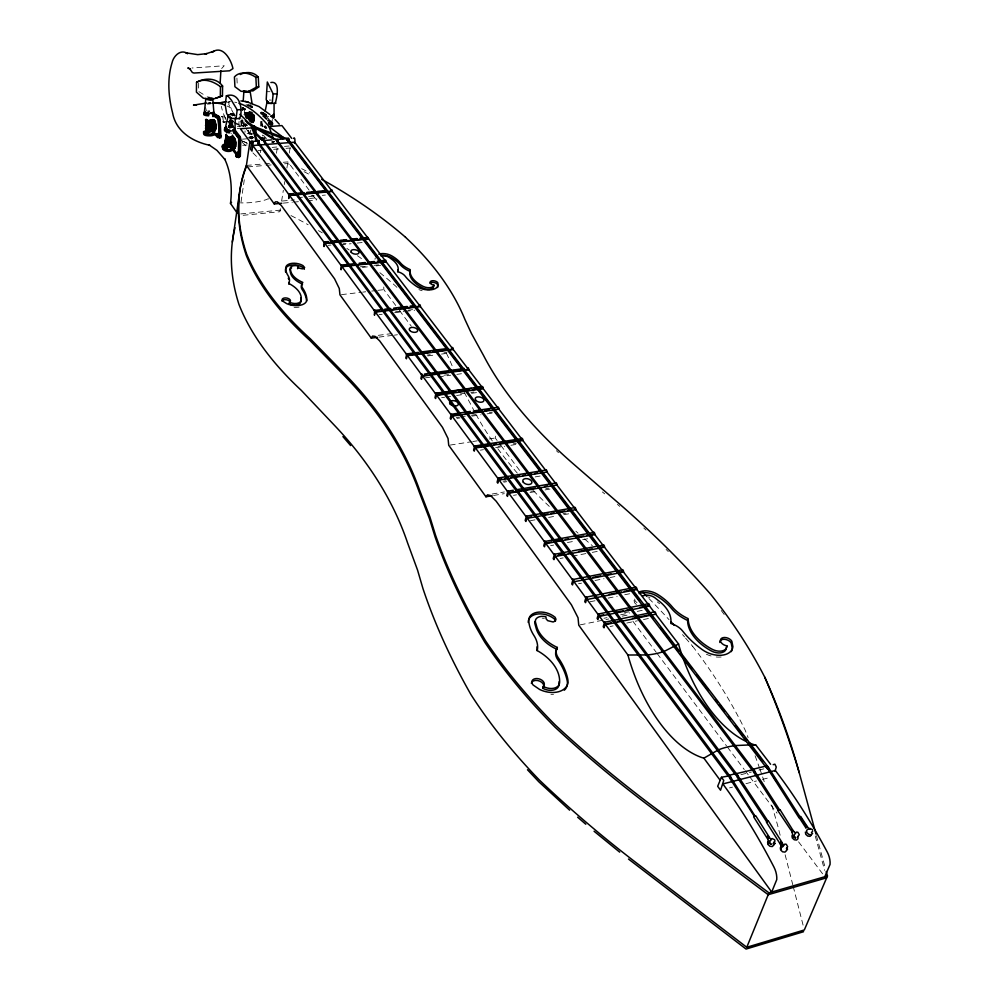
<?xml version="1.0" encoding="UTF-8"?>
<svg xmlns="http://www.w3.org/2000/svg" width="999" height="999" viewBox="0 0 999 999"><rect width="100%" height="100%" fill="white"/><g stroke="black" fill="none" stroke-linecap="round" stroke-linejoin="round"><path stroke-width="0.75" stroke-dasharray="5 3.75" d="M249.35 120.592L251.648 117.782L251.336 116.184L244.643 112.85L246.566 112.662L249.6 114.361L250.849 118.244L248.276 118.431L247.74 114.798L250.761 114.373L250.886 112.338L251.186 112.924L248.301 112.525L248.189 114.56M198.676 83.079L198.576 91.446L206.131 96.129M241.184 126.086L241.171 120.442L242.657 121.104M242.57 126.086L244.043 125.874L244.131 120.554M229.945 128.996L230.569 124.5L232.804 127.073M395.766 305.519L383.841 289.648L383.753 285.801M250.861 112.412L250.999 113.661L251.373 112.6L248.601 113.112M249.226 121.079L254.445 120.604L251.86 120.804L251.798 118.656C255.669 120.017 255.607 115.684 251.81 117.308L251.261 113.187M251.798 118.656L251.81 117.308L253.921 116.933L253.609 115.422L251.536 115.934L251.298 114.81L252.972 114.685L253.197 115.822L251.536 115.934M252.497 122.427L252.585 121.603L252.959 122.54M254.445 120.604L254.383 118.469M262.387 114.348L262.475 113.436L264.348 113.362L264.485 115.26L262.6 115.335C261.626 113.511 265.284 114.673 262.675 114.648M264.348 113.362L262.824 113.049L262.762 113.736L266.558 113.611M264.186 114.96L262.987 115.722L263.049 115.047L264.485 115.26M263.961 112.962L264.123 115.647M265.472 118.419L265.909 114.136A3.484 1.374 6.5 0 0 266.146 114.873L267.257 115.547L264.972 114.96A4.77 1.873 6.5 0 1 264.635 113.961M263.786 114.947L266.446 114.748A3.484 1.374 6.5 0 0 266.034 116.021L265.921 117.158A3.484 1.374 6.5 0 1 267.757 115.522M266.408 117.657L266.296 118.806L263.411 115.809A2.822 1.099 85.2 0 1 262.6 117.42M267.62 121.079L270.717 120.842L271.853 124.301L271.678 122.877L269.056 120.417A3.484 1.374 6.4 0 0 267.282 120.355M272.065 122.253L272.352 119.405M497.127 440.472L495.267 437.999L495.454 436.163M252.547 107.455L252.51 106.081L251.124 106.481M260.364 113.849L260.851 112.263L262 112.175L263.898 113.799M229.196 101.573L228.808 104.583L233.316 112.962A48.539 22.74 7.8 0 1 234.578 114.323M261.501 113.761L262 112.175M228.434 127.21L229.608 127.123L229.046 125.599L228.846 127.148M231.106 127.772L229.857 124.825L228.858 126.049M272.515 142.333L272.652 141.296M233.816 114.798L234.615 114.336M241.034 201.935L244.38 179.196M260.364 152.622L260.764 149.975M276.448 153.259L277.173 148.639L276.149 145.879M280.394 208.666L279.907 211.726L240.534 215.522M281.606 201.124L283.329 190.322M284.253 184.578L284.74 181.581M286.9 168.044L288.236 159.728M289.31 153.059L290.247 147.165M270.429 123.314C270.329 125.574 269.418 121.054 269.48 123.913C278.821 124.638 269.068 120.879 270.841 124.7L273.951 124.363M270.629 125.062L270.891 124.188L271.216 124.738L268.594 124.937M269.243 124.038L272.914 123.901L273.052 123.114M243.868 114.56L250.412 114.111L250.187 116.833L247.989 118.456M248.589 119.68L251.161 119.48L251.598 121.503M253.921 116.933L253.197 118.968L251.523 119.093L245.667 114.648L247.128 112.974L249.35 112.974L244.992 115.185L245.492 116.346L251.473 119.106L251.161 121.603M307.442 200.836L316.496 199.987L316.895 198.714M251.523 120.367L251.586 121.603M254.108 120.167L253.821 122.015L251.236 122.215L250.974 121.491L253.559 121.304L253.821 122.015M245.317 126.548L245.417 123.951M268.606 123.701L271.641 123.027C272.115 125.025 272.265 121.004 272.914 123.901M271.066 125.087L271.641 123.027M250.324 119.755L250.562 118.069M245.941 116.945C248.551 116.471 251.099 109.803 251.511 114.86L250.187 116.833M221.641 68.531L224.213 65.747L192.02 68.019M248.788 112.787L249.725 111.314M251.161 119.48L250.849 118.244M271.191 124.9L271.928 123.614M250.05 113.911L250.387 112.65M251.748 119.967L249.775 121.741M244.992 115.185L245.804 114.023M251.473 114.136L246.179 117.457M251.611 117.058L249.638 118.819M269.443 124.488L271.079 122.452L270.717 120.842A3.484 1.374 6.4 0 1 271.403 122.852A2.073 0.812 85.1 0 1 272.128 125.225M241.084 125.924L242.557 125.187L244.043 125.874M230.557 127.11L229.495 127.972M231.131 121.628L230.082 122.49L228.821 121.616M231.993 121.566L230.444 122.103M253.197 118.968L252.959 117.845L250.886 118.344L251.298 114.81M252.972 114.685L252.248 116.721L250.587 116.846M250.886 118.344L252.959 117.845M251.76 116.671L254.345 116.483L254.458 115.035L250.761 115.322M251.236 122.215L251.81 120.891L252.26 122.377M253.559 121.304L253.409 122.402M251.224 137.8L252.435 136.925M250.337 137.874L251.536 136.988L252.747 137.912A3.946 1.511 84.9 0 0 250.761 139.198M230.819 119.843L230.407 120.192A3.884 1.449 85 0 0 230.856 126.885A3.884 1.449 85 0 0 232.829 123.676L232.505 121.728A3.884 1.449 85 0 0 231.868 120.28L231.531 119.992M231.693 119.78L231.293 120.13A3.871 1.449 85 0 0 231.393 126.186A3.871 1.449 85 0 0 233.641 125.537M232.717 114.685L233.866 113.824L234.69 114.41M265.697 125.837L264.648 126.723L265.422 128.559L267.807 127.847M229.645 114.598L230.394 114.073L231.556 114.947A3.834 1.436 85.1 0 0 230.107 114.873L231.268 114.011L232.417 114.885M233.441 121.778L232.18 121.978M269.917 123.851L271.403 122.852L271.029 121.853M221.428 116.608L224.113 116.009M252.522 133.941L251.224 134.128M249.85 137.575L250.649 137.063L251.86 137.974A3.946 1.511 84.9 0 0 249.875 139.273M250.886 115.759L246.216 118.182M249.663 119.555L251.024 118.681M245.03 115.909C263.324 109.703 233.891 113.799 249.35 112.974M248.451 137.437L251.611 136.176M250.112 137.525L252.859 136.513M268.144 123.776L269.98 123.164L268.281 122.852M729.507 787.911L732.504 787.137M745.966 783.666L756.443 780.968M762.424 779.42L769.904 777.497M245.192 124.126L245.854 123.951M740.958 774.687L751.435 772.015M758.928 770.104L764.909 768.568M250.374 105.22L251.036 105.07L248.077 104.87M610.089 626.523L613.124 625.886M626.798 623.026L637.424 620.804M643.493 619.53L649.562 618.256M580.257 624.862L608.703 618.968M622.165 616.171L628.159 614.922M624.375 612.774L628.92 611.838M603.995 618.269L607.03 617.632M620.654 614.822L629.745 612.936M637.312 611.376L643.381 610.114M590.084 601.748L596.103 600.536M608.166 598.101L617.207 596.266M624.737 594.742L630.769 593.531M578.533 583.741L581.53 583.154M595.017 580.494L604.008 578.733M609.989 577.547L617.482 576.073M560.102 558.478L563.161 557.904M572.365 556.156L586.163 553.533M592.295 552.372L598.426 551.211M246.566 112.662L250.112 113.187L251.511 114.86M550.636 545.654L553.683 545.079M567.42 542.519L575.049 541.108M582.692 539.685L588.798 538.548M208.466 111.151L209.615 111.064M563.024 513.698L566.046 513.161M530.469 520.654L535.014 519.842M548.638 517.407L556.206 516.046M563.773 514.697L569.83 513.611M227.335 121.341C219.655 124.8 224.588 118.744 222.44 116.671L221.403 116.808M493.593 495.467L504.295 493.643M530.806 491.283L533.803 490.771M545.804 488.711L548.813 488.199M513.511 495.354L516.52 494.842M530.032 492.519L537.537 491.221M545.042 489.935L551.048 488.898M492.145 494.03L504.383 491.945M503.084 481.218L506.068 480.706M503.796 482.18L506.78 481.68M535.177 476.898L541.146 475.886M497.989 446.316L501.036 445.829M513.236 443.881L516.283 443.406M480.382 450.162L483.429 449.675M495.629 447.727L504.782 446.266M510.889 445.292L516.982 444.318M450.249 445.067L471.253 441.77M472.752 441.533L477.26 440.834M489.26 438.948L495.267 437.999M456.268 417.507L459.29 417.045M460.801 416.82L465.322 416.133M471.353 415.234L475.874 414.548M489.435 412.512L492.457 412.05M456.943 418.406L459.952 417.944M472.015 416.121L481.068 414.76M487.1 413.848L493.131 412.937M460.427 393.956L464.922 393.306M470.904 392.445L473.888 392.008M441.633 397.664L444.617 397.227M446.116 397.003L450.611 396.353M456.593 395.492L464.073 394.405M471.565 393.319L477.547 392.445M425.512 377.809L430.107 377.172M443.931 375.237L448.526 374.6M438.424 376.96L450.711 375.237M456.843 374.375L461.451 373.726M427.16 355.082L430.207 354.682M443.918 352.834L446.965 352.422M427.784 355.919L435.402 354.895M441.496 354.083L447.589 353.259M243.719 126.011L246.628 125.637M237.275 128.546L240.197 128.172M378.958 337.125L392.819 335.339M394.368 335.152L397.44 334.752M378.271 335.327L392.17 333.541M395.542 311.738L401.735 310.976M407.929 310.214L412.575 309.64M379.096 314.635L382.192 314.248M394.58 312.724L403.883 311.576M405.432 311.388L414.722 310.239M341.458 294.63L361.139 292.32M362.649 292.145L365.684 291.783M371.728 291.071L376.273 290.534M377.784 290.359L383.841 289.648M360.302 266.845L367.907 265.996M373.988 265.322L378.546 264.822M362.387 267.432L368.469 266.758M376.074 265.909L380.631 265.397M247.302 125.012L245.255 125.337L245.554 126.698M328.009 245.354L331.019 245.042M343.069 243.768L346.079 243.456M340.597 244.817L351.136 243.706M357.167 243.069L363.186 242.432M251.386 105.245L247.228 105.444M240.759 213.923L280.157 210.14A533.191 318.519 3.2 0 1 282.879 211.488M311.114 195.667L314.173 195.379M297.889 197.64L302.472 197.215M308.579 196.641L314.685 196.066M322.327 195.354L325.374 195.067M282.292 201.036L294.368 199.9M309.478 198.489L315.522 197.914M283.329 203.109L292.37 202.26M293.881 202.123L298.401 201.686M246.416 165.422L263.311 163.986M264.847 163.861L269.455 163.461M283.279 162.288L287.887 161.9L309.116 190.16M247.702 166.933L264.598 165.497M266.134 165.359L272.277 164.835M284.553 163.799L287.625 163.536A543.081 313.961 3.7 0 1 291.783 165.534M258.154 150.612L261.251 150.35M273.626 149.338L279.807 148.839M286.001 148.339L290.634 147.952M271.478 141.97L274.575 141.733M272.04 142.37L273.751 142.233M242.645 145.317L247.078 144.967M272.165 147.39L276.798 147.015M284.528 146.391L289.161 146.016M242.445 139.161L248.364 138.686M249.85 138.574L252.809 138.337M247.128 133.616L251.76 133.254M250.761 121.691L254.171 121.416M229.395 124.588L230.569 124.5M229.857 124.825L231.019 124.738M272.64 125.312A3.197 1.249 85.1 0 0 271.653 121.828L270.504 121.915A3.197 1.249 85.1 0 1 271.491 125.399M228.247 126.174L230.032 125.949M269.468 123.002L272.565 122.84M243.469 126.336L243.406 125.125L246.016 124.925M228.159 126.848L229.333 126.761M228.509 126.861L231.244 126.661M228.134 127.36L235.864 126.773M237.4 126.661L240.497 126.423M268.781 124.575L271.403 124.376M262.163 126.311L265.247 126.074M262.125 112.575L263.836 112.45M248.289 114.048L250.861 113.861M231.718 115.459L234.753 115.235M251.398 114.76L253.983 114.573M264.285 114.048L263.149 114.136L262.824 113.049M247.74 115.385L250.312 115.197L251.336 116.184M263.436 114.435L264.573 114.348M248.064 115.822L250.649 115.634M264.972 114.96L266.146 114.873M247.727 116.546L250.649 116.259M250.986 116.458L254.645 116.196M262.55 116.284L264.26 116.159M247.827 117.732L250.749 117.62M254.745 117.383L251.848 117.445L251.523 119.093L251.298 117.969M248.014 118.893L250.587 118.694M252.148 118.744L254.733 118.544M251.748 119.231L254.333 119.043M228.883 121.229L231.968 121.004M225.637 121.803L233.229 121.241M248.763 120.18L251.348 119.992M252.048 119.83L254.633 119.643M241.995 107.755L243.394 107.717L243.444 108.691L242.033 108.729M243.394 107.717L242.27 107.792L242.32 108.766M241.696 109.39L243.444 108.691M248.651 111.913L251.224 111.726L252.535 121.878M252.859 112.388L250.587 112.575M248.027 113.324L250.612 113.137M260.851 112.263L262.45 112.313M207.954 102.959L210.677 102.772A209.915 77.435 83 0 0 208.704 102.984M207.692 103.621L210.552 103.421M207.342 104.133L210.414 103.921M245.841 104.883L248.239 104.77M247.078 105.557L249.475 105.432M247.128 112.974L244.88 112.987L245.667 114.648M222.839 121.94L224.126 121.915M242.645 120.542L241.171 120.442M248.401 105.919L250.274 105.906M266.134 126.773L264.648 126.723L266.596 127.173M266.071 127.447L264.585 127.41L266.533 127.847M248.139 106.094L250.849 106.156M266.258 91.658L269.955 91.708M250.337 107.118L252.56 107.293M228.871 102.635L227.385 102.185M242.732 107.617L243.194 109.378M245.167 109.116L242.345 108.679A2.76 1.049 85.2 0 1 242.257 110.04M246.166 125L247.153 125.162M243.406 125.125L245.492 125.487M247.178 125.774L245.966 125.562L245.904 124.351L243.132 123.864L242.732 121.041M241.258 140.584L245.604 142.457M242.307 141.134L243.956 141.733M245.529 117.07L250.387 119.018L251.785 120.704M230.257 120.292L232.967 121.578M234.315 122.228L242.432 126.086M230.145 121.116L232.854 122.402M234.203 123.052L240.959 126.274M244.568 141.92L247.277 143.319L246.241 142.77M248.664 119.48L251.611 122.015L250.499 121.204M247.365 118.806L245.804 117.57M231.256 127.835L230.744 127.51A3.884 1.449 85 0 1 229.096 121.641M231.306 122.04L232.867 121.503A3.834 1.436 85.1 0 1 230.794 119.992M250.337 134.203L251.948 133.666A3.909 1.498 85 0 1 249.463 130.145M268.843 122.465L271.466 124.925M268.781 123.152L270.367 124.263M250.075 112.462L251.199 113.262M250.537 121.94L251.648 122.74M229.533 114.136L230.682 115.01A3.834 1.436 85 0 0 229.932 114.46M249.75 137.125L250.961 138.049A3.946 1.511 84.9 0 0 249.438 137.937M228.222 127.085L228.983 127.647M657.267 601.91L659.565 603.733M253.296 137.55L253.646 137.837A3.946 1.511 84.9 0 0 251.661 139.123M229.77 120.13L230.107 120.404A3.884 1.449 85 0 1 230.744 121.853L231.069 123.801A3.884 1.449 85 0 1 229.87 127.585L231.443 127.048A3.884 1.449 85 0 0 231.955 123.739L231.631 121.791A3.884 1.449 85 0 0 229.533 120.267M233.291 114.823L232.13 113.948L230.981 114.81A3.834 1.436 85.1 0 1 233.054 116.309M234.166 114.76L233.004 113.886L231.843 114.748A3.834 1.436 85.1 0 1 233.916 116.246M602.385 491.958L604.67 493.868M584.552 538.961L592.345 545.716M268.831 121.816L270.804 125.187M575.874 531.193L578.046 533.141M636.987 602.697L635.127 600.961L634.677 599.038M636.425 604.495L634.565 602.747L634.115 600.836A15.41 9.653 18.5 0 1 634.377 598.139M246.391 129.37L251.823 134.64M242.17 142.27L247.54 147.577M252.922 152.872L259.365 159.241M263.898 113.649L263.049 115.047M266.034 116.021L271.653 121.828M261.313 112.388L271.478 122.927L270.692 123.976M263.461 135.34L266.496 138.549M312.799 195.067L316.496 199.987M399.425 310.402L411.351 326.273M500.836 445.417L521.253 472.602M632.842 621.166L656.243 652.335M657.18 653.571L726.473 745.828M727.409 747.077L744.267 769.517M745.204 770.766L748.95 775.748M749.887 776.997L777.047 813.161M798.576 841.832L822.926 874.25M464.148 392.207L471.59 405.894A452.122 235.976 19.7 0 0 473.526 409.727M251.648 117.782L250.25 116.109L244.68 113.586L244.43 108.292M816.408 835.576L825.411 868.493M815.234 835.913L824.625 870.329M780.144 835.226L777.846 826.21A2112.56 1357.853 -23.5 0 0 770.966 802.647M785.139 854.782L792.806 884.852M793.194 886.35L803.546 926.96M251.948 115.547L252.56 118.232M247.702 130.282L248.676 133.691L249.975 134.59L251.061 133.729A3.909 1.486 85 0 1 248.589 130.207M233.416 121.866L233.391 121.666A3.871 1.449 85 0 0 232.755 120.217M251.76 112.875L253.159 122.877M250.924 112.063L252.41 122.69M250.624 112.962L252.035 122.964M242.882 120.417L243.294 123.289M241.945 118.781L242.994 126.249M241.046 120.355L241.883 126.336M271.878 125.187L271.403 123.464L266.596 118.481L266.483 119.63L263.511 116.846A3.459 1.336 85.2 0 1 263.286 117.457M254.345 116.483L254.395 117.108M245.367 108.541L245.429 109.765L242.57 109.615A3.384 1.286 85.2 0 1 242.282 111.051M236.913 78.072L237.325 86.438M251.099 106.294L251.186 107.705M262.275 123.814L262.275 126.761M262.013 121.428L262.025 125.749M261.526 121.379L261.538 125.949M260.389 121.466L260.402 126.036M207.18 96.853A47.777 11.439 1.4 0 1 213.249 97.914M239.885 126.249A3.047 1.149 85 0 1 239.198 121.054M240.859 121.528A3.047 1.149 85 0 1 240.996 125.799M251.273 122.877A2.398 0.912 85.1 0 1 251.835 120.155A2.398 0.912 85.1 0 1 253.034 122.153M207.355 111.151A4.783 1.161 1.6 0 1 209.815 111.139M207.929 97.403A3.759 0.887 1.6 0 1 209.852 97.403M273.426 141.309A2.435 0.949 84.9 0 1 272.115 141.808M228.871 126.798A3.571 1.686 8.4 0 1 232.367 127.447M230.557 113.936A3.584 1.673 8.4 0 1 235.177 115.409M230.507 114.385A3.584 1.673 8.4 0 1 235.115 115.859M228.384 126.161A4.895 2.31 8.4 0 1 233.179 127.048M230.469 113.811A3.846 1.798 8.4 0 1 234.241 114.51M230.407 114.261A3.846 1.798 8.4 0 1 234.178 114.947M228.958 126.948A1.911 0.712 85 0 1 229.395 125.037A1.911 0.712 85 0 1 230.282 126.224A1.911 0.712 85 0 1 230.17 128.534M228.459 126.061A1.911 0.712 84.9 0 1 228.634 127.01M252.672 113.499A3.534 1.349 85.1 0 1 253.734 119.081A3.534 1.349 85.1 0 1 251.461 118.581A3.534 1.349 85.1 0 1 252.098 113.374M254.208 115.335A3.534 1.349 85.1 0 1 253.933 119.967A3.534 1.349 85.1 0 1 252.023 118.531A3.534 1.349 85.1 0 1 252.16 113.811M224.688 121.816A3.022 1.124 85 0 1 223.039 119.418A3.022 1.124 85 0 1 223.913 115.959A3.022 1.124 85 0 1 225.262 119.555M243.644 108.242A1.836 0.699 85.2 0 1 243.032 109.952A1.836 0.699 85.2 0 1 242.245 108.017M245.03 130.869A3.084 1.174 85 0 1 244.967 132.392M231.281 133.791A2.435 0.912 84.9 0 1 230.881 132.879M269.98 123.164A3.484 1.374 6.4 0 1 268.207 123.089M268.768 116.458A4.77 1.873 6.5 0 1 266.483 115.872M269.318 100.062A3.496 1.361 6.5 0 1 271.091 100.125M262.874 136.026A4.745 1.911 6.4 0 1 262.537 135.002M261.626 114.635A1.873 0.724 85.2 0 1 262.25 112.562A1.873 0.724 85.2 0 1 263.074 114.873A1.873 0.724 85.2 0 1 262.163 116.134M272.565 141.284A1.886 0.737 84.9 0 1 272.377 142.033M274.275 141.146A1.886 0.737 84.9 0 1 273.027 141.471M232.28 116.059A3.834 1.436 85.1 0 1 233.404 114.211A3.834 1.436 85.1 0 1 234.79 116.184M233.729 121.441A3.834 1.436 85.1 0 1 231.668 119.93M232.43 120.205A3.834 1.436 85.1 0 1 229.932 120.055M231.568 120.267A3.834 1.436 85 0 1 229.683 121.553M233.379 127.31A3.871 1.449 85 0 1 231.78 124.363A3.871 1.449 85 0 1 232.168 120.067M229.096 127.023A3.884 1.449 85 0 1 228.471 125.574M252.11 134.066A3.909 1.498 85 0 1 251.323 133.491M250.674 132.03A3.909 1.498 85 0 1 250.349 130.07M228.521 101.586A209.153 78.546 83 0 1 230.557 101.636M234.69 102.16A209.153 78.546 83 0 1 236.775 102.622M268.843 198.888A2.585 1.324 9.4 0 0 266.833 199.438A53.609 26.948 8.8 0 1 240.497 202.872M227.073 106.019A209.915 77.435 83 0 1 233.416 109.553M206.418 110.827A30.195 11.101 85.2 0 1 205.544 107.417M228.272 122.178A30.082 11.264 85.3 0 0 229.708 123.489A145.454 54.808 86.5 0 0 233.841 126.174M225.549 118.257A30.082 11.264 85.3 0 1 221.291 106.306M721.241 610.489A670.804 491.533 6 0 1 724.625 615.072M617.419 504.358A1428.832 1091.82 -17.6 0 1 619.742 506.381M643.781 527.996A1428.832 1091.82 -17.6 0 1 646.041 530.107M666.083 549.413A1428.832 1091.82 -17.6 0 1 668.281 551.598M558.528 452.697A459.428 231.431 19.4 0 1 556.381 450.686M304.071 171.691A543.081 313.961 3.7 0 1 309.453 174.488M301.623 168.669A543.431 313.786 3.7 0 1 309.727 172.864M553.546 694.293A20.579 13.761 17.4 0 1 550.924 694.317M542.17 618.181A9.403 6.106 16.6 0 1 544.355 618.418M647.714 596.977A9.216 5.769 18.5 0 1 649.85 597.402M721.141 657.005A19.918 12.525 20.3 0 1 716.221 656.98M711.088 655.981A19.918 12.525 20.3 0 1 706.106 654.095M299.076 307.143A13.536 7.418 9.8 0 1 293.306 307.217M422.177 290.746A13.087 6.981 12 0 1 418.943 289.598M374.975 259.303A10.24 5.407 11.3 0 1 375.437 257.879M290.984 215.572A533.191 318.519 3.2 0 1 308.154 224.738M318.456 230.607A533.191 318.519 3.2 0 1 322.265 232.854M346.853 248.389A533.191 318.519 3.2 0 1 349.238 250M357.442 255.707A533.191 318.519 3.2 0 1 364.335 260.702M379.857 272.69A533.191 318.519 3.2 0 1 395.592 286.051A428.821 250.712 4.9 0 1 398.613 289.036M692.669 646.328A655.819 494.293 5.5 0 1 745.042 729.907A2112.56 1357.853 -23.5 0 1 748.126 737.599M755.082 755.756A2112.56 1357.853 -23.5 0 1 759.377 767.607M759.852 768.93A2112.56 1357.853 -23.5 0 1 761.7 774.25M762.612 776.922A2112.56 1357.853 -23.5 0 1 764.872 783.628M648.963 598.538A1389.871 1080.019 -19.5 0 1 669.08 619.705M682.517 634.615A1389.871 1080.019 -19.5 0 1 684.565 636.937M685.576 638.111A1389.871 1080.019 -19.5 0 1 692.669 646.328M549.313 506.418A452.122 235.976 19.7 0 1 533.841 491.158M517.32 473.139A452.122 235.976 19.7 0 1 496.378 446.678M492.345 440.959A452.122 235.976 19.7 0 1 476.248 414.86M446.391 353.234A428.821 250.712 4.9 0 1 453.484 369.23M272.552 141.121L272.477 141.808L273.988 141.346L272.552 141.121M248.926 115.085A2.997 1.149 85.1 0 0 249.925 119.992A2.997 1.149 85.1 0 0 250.961 116.096A2.997 1.149 85.1 0 0 248.926 115.085M263.511 112.8A1.873 0.724 85.2 0 0 263.873 116.009A1.873 0.724 85.2 0 0 264.747 114.098A1.873 0.724 85.2 0 0 263.511 112.8"/><path stroke-width="1.5" d="M274.063 115.322L274.076 103.834M196.528 82.355L196.416 92.133L203.222 98.127A46.841 10.889 1.8 0 0 211.526 99.675L222.44 95.854L222.602 86.039C216.621 77.66 204.82 77.585 196.528 82.355C204.246 77.647 213.936 81.706 220.467 86.726L222.602 86.039M204.458 132.467A5.02 1.261 1.5 0 0 207.667 134.54L208.429 134.553L208.391 133.079A3.484 0.874 1.5 0 1 205.657 132.48A3.484 0.874 1.5 0 1 206.144 131.618M204.695 113.736A5.032 1.224 1.6 0 0 207.917 115.772L208.679 115.784L208.654 114.311A3.496 0.849 1.6 0 1 205.894 113.711A3.496 0.849 1.6 0 1 206.381 112.887M212.35 114.46L212.362 113.249L218.981 116.558A3.197 1.186 85 0 1 220.13 119.668L221.004 137.762L219.418 137.912L212.088 133.192A3.484 0.874 1.5 0 1 211.613 134.041A3.484 0.874 1.5 0 1 208.379 134.291L208.429 134.553M212.587 131.081L212.575 132.28L217.233 135.277M212.799 115.959L212.824 114.748L217.757 117.832A2.073 0.762 85 0 1 218.506 119.892L219.518 133.292A2.672 0.987 84.8 0 0 218.419 134.316M212.837 130.619L212.812 131.831L217.033 134.54M213.024 116.721L213.049 115.509L218.007 118.769L219.218 132.53A3.309 1.224 84.8 0 0 218.194 133.966M218.606 135.989L217.158 135.901L217.17 134.927L218.331 134.84M218.619 135.027L217.457 135.115C217.645 133.192 217.732 136.776 219.28 135.452L219.268 136.426C217.745 135.652 217.582 138.012 217.445 136.089M218.107 136.513L218.119 135.539M220.317 96.553L220.467 86.726M235.289 118.157L234.977 129.408A4.895 2.31 8.4 0 1 228.247 130.444A4.895 2.31 8.4 0 1 226.373 126.648M232.542 149.875L238.611 157.63L239.623 140.247A3.259 1.224 84.8 0 0 238.749 136.538L233.316 129.383M239.323 157.28L240.334 156.094L240.796 140.16A3.259 1.224 84.8 0 0 239.922 136.451L234.578 129.42M217.819 116.646A3.197 1.174 85 0 1 218.968 119.755L220.18 136.014L219.418 137.912M243.219 100.762L243.856 91.821M214.186 119.992L209.802 120.417C210.352 121.066 211.151 118.669 211.776 121.391C216.596 121.99 212.725 118.069 212.937 120.717M275.162 103.496C276.361 99.962 281.144 80.457 270.879 82.505M233.142 148.302L230.906 148.913C231.256 148.539 231.83 148.389 232.255 148.589C238.911 149.213 232.255 143.794 232.255 148.589M232.555 146.691L232.854 144.955L235.976 144.281L233.217 143.856L232.804 142.907L235.514 142.682L235.789 141.771L232.592 141.496L232.53 139.698L230.744 137.2L229.108 138.649L228.696 143.082L230.906 148.913M233.204 145.067L233.217 143.856M231.468 137.8L234.166 137.587L235.652 141.196M232.405 147.128L235.752 146.541L235.552 144.743L232.854 144.955M224.825 144.668L226.448 147.053L224.625 145.979L225.187 144.056M272.215 103.172L273.152 93.881L267.32 81.993L266.209 99.388A46.478 17.982 6.9 0 0 268.269 103.409L275.961 103.209M272.415 115.547A3.484 1.374 6.5 0 1 272.003 116.871L273.152 118.244A5.02 1.986 6.5 0 0 273.189 115.946M297.602 268.694L298.002 265.959A6.269 3.359 9.8 0 0 290.247 268.207L290.784 271.204A23.926 12.837 10.1 0 0 302.834 282.417A11.851 6.431 10.1 0 0 302.485 287.874A56.643 31.044 9 0 1 306.868 299.275A13.536 7.418 9.8 0 1 300.399 305.232A13.536 7.418 9.8 0 1 286.738 303.659L282.729 301.136A4.233 2.323 9.7 0 1 283.704 298.164A4.233 2.323 9.7 0 1 289.298 299.038A4.233 2.323 9.7 0 1 289.523 302.197L289.235 303.921A7.355 4.033 9.8 0 0 300.624 302.585A29.945 16.409 9.4 0 0 300.749 298.002M298.002 265.959L298.838 268.032L302.447 268.893L304.658 267.545L302.922 265.559A10.477 5.619 9.8 0 0 292.133 263.324A10.477 5.619 9.8 0 0 285.814 267.432A34.128 18.319 10.2 0 0 287.949 275.437A24.188 13.087 9.3 0 1 288.773 283.429A29.958 16.409 9.4 0 1 300.924 300.861A7.355 4.033 9.8 0 1 289.523 302.197M204.408 111.975L205.856 98.551A3.759 0.887 1.6 0 0 210.752 99.126A3.509 0.824 1.6 0 1 206.094 98.489M237.312 213.224L230.519 203.446C232.255 188.436 231.169 172.502 224.538 158.716L224.975 159.553L216.983 150.399L208.841 144.755L209.902 145.305C193.069 141.87 175.961 131.643 172.677 113.224C168.444 96.841 166.995 79.033 172.078 62.675C173.426 56.056 180.844 48.576 187.612 53.659L186.576 53.097M226.373 95.817L225.2 104.833L226.661 113.449A48.264 22.365 9 0 0 230.394 118.357L239.623 118.656C243.556 109.578 239.623 91.346 226.373 95.817L228.334 96.528L231.343 100.1L237.2 109.853L235.989 118.918M223.189 145.717A5.12 2.448 8.3 0 0 226.373 150.012L227.148 150.087L227.248 148.464A3.546 1.698 8.3 0 1 224.488 147.078A3.546 1.698 8.3 0 1 225 145.442M225.424 128.559A5.145 2.423 8.4 0 0 228.634 132.817L229.408 132.892L229.508 131.256A3.571 1.686 8.4 0 1 226.736 129.895A3.571 1.686 8.4 0 1 227.26 128.272M233.491 132.23L233.641 131.119L238.549 137.587A2.11 0.799 84.8 0 1 239.123 140.047L238.749 153.172A2.722 1.024 84.7 0 0 237.312 154.033M233.654 133.092L233.791 131.98L238.699 138.636L238.424 152.148A3.372 1.274 84.7 0 0 237.075 153.709L232.767 148.214M236.263 156.206L237.812 156.606L236.263 156.206L236.189 154.271L237.362 154.183M236.476 154.645L236.563 153.983L238.112 154.395L236.189 154.271M236.638 156.706L238.187 156.319L238.299 155.432L236.351 155.532M236.938 154.483L237.013 156.418M237.65 154.558L237.737 153.896M232.33 242.058L239.298 194.455M276.411 140.634C278.259 135.177 279.183 147.427 276.061 139.086M286.064 138.287L287.387 138.736C287.025 142.145 290.547 141.858 288.736 138.624L288.062 138.049L287.063 138.973M294.443 143.319C295.267 142.482 295.155 135.702 293.431 138.474M367.794 237.812L332.08 191.134L289.285 195.092L288.736 198.489L288.773 194.405L252.797 145.542L294.63 142.183L331.556 190.447M206.156 130.095L205.806 130.844L207.48 131.756L205.682 130.232L206.181 127.934M206.219 125.037L205.719 127.323L212.063 131.219L212.537 129.545L215.197 129.346L215.185 130.582L210.801 130.994C211.164 130.757 211.751 130.869 212.138 131.206L209.203 131.868L206.768 130.619L205.482 128.322L206.194 127.21M215.397 122.265L212.425 122.79L212.375 121.516C211.039 120.18 215.022 119.88 215.035 121.316L215.996 125.737L212.999 126.074L213.274 128.259L215.934 128.059L215.672 125.874M215.584 127.822L215.772 129.071C216.034 130.532 212.025 130.844 213.099 129.283L212.924 128.022L215.934 128.059M213.586 130.02L213.461 130.782L212.537 129.545M437.662 287.475L437.55 284.615A4.071 2.173 12.2 0 0 434.028 282.517A4.071 2.173 12.2 0 0 430.119 283.167M379.632 311.139L375.137 311.7L374.45 315.209L374.55 310.889L341.745 266.333L341.109 269.805L341.183 265.584L324.65 243.119L324.038 246.566L324.101 242.382L289.285 195.092M220.891 70.754L220.167 82.842M234.166 137.587L234.016 138.337L231.056 138.337M265.197 111.164L267.17 101.399A3.496 1.361 6.5 0 0 268.531 102.797M381.181 256.268A6.119 3.222 11.3 0 1 389.123 257.342L392.632 259.94A23.551 12.488 11.1 0 1 397.652 271.653A11.613 6.194 11.5 0 1 405.107 276.099A53.784 28.309 12.4 0 0 416.508 286.388A13.087 6.981 12 0 0 429.32 289.91A13.087 6.981 12 0 0 438.024 285.801L437.912 282.929A4.083 2.173 12.2 0 0 433.329 280.719A4.083 2.173 12.2 0 0 430.082 282.567A4.083 2.173 12.2 0 0 433.978 285.19L433.616 286.863A7.105 3.796 12 0 1 422.927 288.137A28.696 15.21 12.2 0 1 409.915 271.341A23.214 12.2 11.9 0 1 400.124 264.56A33.666 17.907 11.1 0 0 391.358 257.505A10.24 5.407 11.3 0 0 380.819 255.319M426.923 375.112L422.315 375.761L421.541 379.32L420.904 378.459L421.678 374.9L407.205 355.244L406.468 358.791L405.844 357.954L406.593 354.408L375.137 311.7M257.792 141.309L258.154 140.422L258.092 143.744L258.966 143.681L259.028 140.347L258.666 141.234M456.268 415.035L451.735 415.721L450.899 419.318L450.237 418.406L451.073 414.81L436.438 394.955L435.639 398.526L434.99 397.652L435.801 394.068L422.315 375.761M225.374 127.635L228.296 115.447A3.584 1.673 8.4 0 0 231.293 117.707M478.209 447.028L475.149 447.515L474.275 451.136L473.588 450.199L474.463 446.578L451.735 415.721M501.723 479.045L498.738 479.545L497.814 483.179L497.102 482.217L498.026 478.583L475.149 447.515M551.648 541.982L545.541 543.106L544.53 546.79L543.768 545.754L544.78 542.082L526.898 517.807L525.924 521.466L525.187 520.454L526.161 516.795L508.454 492.744L507.504 496.391L506.793 495.404L507.729 491.758L498.738 479.545M559.053 681.768A45.467 30.557 16.5 0 1 559.028 684.665A11.189 7.492 17.4 0 1 542.757 688.261L543.294 686.413A6.444 4.333 17.2 0 0 542.12 680.356A6.444 4.333 17.2 0 0 533.728 679.183A6.444 4.333 17.2 0 0 533.079 684.977L539.61 689.46A20.592 13.761 17.3 0 0 559.989 691.283A20.592 13.761 17.3 0 0 567.807 679.27A85.976 58.092 15.7 0 0 558.304 657.854A17.945 11.776 17.6 0 1 557.342 647.464A36.026 23.302 17.2 0 1 536.913 627.297L535.352 621.703A9.416 6.106 16.6 0 1 545.966 616.845L546.078 618.806L547.702 620.666L553.146 621.977L555.244 621.028L555.981 619.28L555.119 617.295L552.934 615.696A15.759 10.227 16.6 0 0 536.788 612.387A15.759 10.227 16.6 0 0 528.758 620.616A51.411 33.192 17.4 0 0 533.928 635.501A36.464 24.113 15.8 0 1 537.225 650.599A45.492 30.544 16.5 0 1 559.577 682.816A11.201 7.492 17.4 0 1 543.294 686.413M564.31 690.234A20.579 13.761 17.4 0 0 567.257 681.106A85.914 58.104 15.7 0 0 557.767 659.69A17.932 11.776 17.6 0 1 556.805 649.288L557.342 647.464M211.776 121.391L211.963 120.742M214.435 121.204L214.635 120.554M281.818 203.259L274.275 203.971L275.324 201.885L277.36 201.848L281.356 205.569L334.565 278.796L339.285 288.524L339.947 294.805L371.253 338.124L377.422 337.325M611.238 622.814L605.157 624.075L604.02 627.797L603.196 626.673L604.333 622.951L599.063 615.809L597.939 619.517L597.127 618.406L598.251 614.697L586.663 598.95L585.564 602.659L584.752 601.573L585.851 597.864L573.601 581.231L572.539 584.927L571.74 583.853L572.814 580.157L554.994 555.956L553.97 559.64L553.196 558.603L554.233 554.92L545.541 543.106M642.707 596.016A9.216 5.769 18.5 0 1 654.382 597.39L660.139 601.935A35.552 22.465 18.4 0 1 670.754 623.438A17.62 11.164 19.4 0 1 682.754 631.168A81.568 50.062 20.6 0 0 702.26 649.637A19.93 12.525 20.3 0 0 721.74 655.219A19.93 12.525 20.3 0 0 732.916 646.678L731.855 641.271A6.206 3.884 20.5 0 0 724.587 637.487A6.206 3.884 20.5 0 0 720.541 641.258A6.206 3.884 20.5 0 0 726.935 645.866L726.298 647.664A10.827 6.818 20.4 0 1 711.363 650.961A43.569 27.073 20.4 0 1 687.599 620.441A35.015 21.603 19.5 0 1 671.603 608.591A50.837 32.255 18.4 0 0 657.03 596.166A15.41 9.653 18.5 0 0 639.135 593.593M371.253 338.124L372.552 336.076L374.975 336.351L379.695 340.921L442.507 427.372L448.039 438.511L448.738 445.304L485.951 496.778L492.07 495.729M775.037 771.228L776.26 767.02L774.887 764.185L773.176 764.66M234.99 227.76A444.105 232.817 16 0 0 238.936 304.358A371.178 195.816 14.8 0 0 301.286 390.347L335.202 426.123A589.572 383.791 -1.2 0 1 407.492 542.657L417.532 570.029L422.964 588.586A912.037 481.043 26.6 0 0 471.078 694.829A552.984 321.728 23.5 0 0 539.398 780.057A824.412 436.276 24.1 0 0 638.024 864.147L746.777 947.277L768.955 892.844L827.459 875.973L826.223 871.49M824.799 876.735L830.069 864.397A13.611 7.43 71.7 0 0 827.334 852.209A376.985 177.81 71.8 0 0 775.336 770.491L722.864 783.94A381.793 172.677 72.3 0 1 774.025 867.232A13.799 7.243 72.3 0 1 776.76 879.62L771.69 892.045L578.758 625.174L578.034 617.757L571.428 604.807L496.166 501.211L490.509 495.529L487.549 494.817L485.951 496.778M827.459 875.973L804.32 929.969L746.777 947.277M767.145 767.744L798.838 817.544L800.474 816.633M215.884 124.525L212.862 124.675L212.725 122.465M215.185 130.582L211.251 131.306M331.293 190.097L332.068 190.047L332.342 191.471L289.548 195.442L289.273 193.993L288.524 194.056L293.107 193.631M754.37 816.333L730.232 779.008M232.118 135.989L232.542 135.202A3.559 1.686 8.4 0 1 230.569 137.2L231.943 137.5M793.681 831.505L780.019 809.652L778.371 810.089L777.984 810.801L792.457 832.429M806.817 827.447L768.443 767.419L288.074 139.211M806.967 827.472L807.379 826.747L800.699 816.495L799.013 816.957L799.25 817.819M226.236 136.089L225.537 139.048L228.134 141.746M226.149 136.751L225.449 139.71L228.047 142.42M225.886 138.749L225.187 141.708L229.508 145.18M225.799 139.41L224.987 140.809L226.099 143.868L230.794 146.141M225.449 142.07L224.75 145.03L226.448 147.053M385.015 260.327L385.876 260.327L386.163 261.825L342.02 266.721L341.733 265.197L340.909 265.197L346.99 264.523M206.256 122.128L205.757 124.425L208.491 126.486M206.231 124.313L205.519 125.424L206.805 127.71L211.663 129.858M205.582 120.342L206.293 119.231L205.794 121.516L210.314 124.288M206.269 121.403L205.769 123.701L208.491 125.749M773.076 843.743L774.912 841.158L774.712 839.809L772.115 838.536L768.106 843.73M786.4 848.438L787.649 846.715L786.263 844.28L784.827 844.093L782.379 847.102M797.402 837.262L799.275 834.677L797.901 832.267L796.478 832.08L793.231 836.175M787.574 849.15L786.45 850.099M811.463 832.679L812.699 830.981M209.802 120.417L208.953 124.638L210.801 130.994M721.428 777.272L717.669 786.313L720.541 790.221L723.763 780.431L721.428 777.272L728.845 775.923C729.757 780.069 732.654 779.332 729.869 775.661L728.721 775.549M734.69 774.038L735.838 774.138C736.4 776.323 738.885 779.083 737.749 775.087M735.701 773.775L752.759 769.829C753.696 773.938 756.555 773.201 753.77 769.567L752.609 769.467M764.972 766.32L766.133 766.42C766.857 770.629 770.491 769.705 767.432 766.083L766.433 765.808M226.498 134.091L225.886 136.388L228.484 139.086M812.599 833.416L811.2 834.764L808.84 834.452L806.917 832.679L806.555 830.469L807.954 829.133M811.425 835.014L810.027 836.35L807.667 836.051L805.743 834.265L805.381 832.067M786.413 850.748L784.977 852.11L782.592 851.81L780.656 850.012L780.306 847.764L781.755 846.403M809.053 829.207L809.902 828.396L812.474 829.657M773.726 844.53L775.162 843.168L773.413 844.967M773.701 845.191L772.264 846.565L769.879 846.253L767.944 844.455L767.619 842.219L769.055 840.858M232.804 142.907L235.839 142.407M234.952 148.376C234.478 146.116 234.378 150.799 233.941 147.927M253.446 126.299L287.612 138.998M212.949 51.723L212.025 52.385C222.527 44.243 231.194 59.678 232.942 68.594L229.57 70.804L193.981 73.039L192.357 72.515L189.61 68.581L190.384 69.381L187.787 67.957L188.936 68.207M240.322 74.525C246.041 71.341 253.946 71.853 258.291 77.098L258.753 86.938L252.947 90.934A47.29 3.509 -2.2 0 0 250.974 90.859M605.157 624.075L627.934 655.019L628.833 658.254A134.678 72.09 76.8 0 0 701.885 757.567L703.883 758.154L718.393 749.862A79.558 53.222 24.2 0 1 735.876 745.541L749.487 744.942M230.095 146.666L227.435 147.065L224.837 144.356L224.725 142.795M655.319 613.623L678.558 644.005L664.585 651.198A71.179 44.967 18 0 1 647.577 654.919L627.934 655.019M231.518 136.576L230.569 137.2L233.454 136.988L233.766 138.124M205.844 130.594L205.669 131.269L207.48 131.756M767.07 821.553L768.056 821.278L737.587 775.274L265.122 141.908L254.97 132.08M258.753 86.938L256.356 87.225L248.514 91.483A44.943 3.247 -2.1 0 1 241.059 91.296L234.915 86.726L234.428 76.948C239.997 70.592 249.837 73.002 255.881 77.385L258.291 77.098M367.682 237.163L368.631 238.911L324.925 243.494L324.638 241.995L323.838 242.02L328.359 241.546M209.765 125.137L210.602 123.501L211.413 126.136L210.564 127.772L209.765 125.137L211.476 125.012M212.999 126.074L215.996 125.737M213.848 51.211L205.157 54.083L206.955 53.609L197.702 54.633L185.652 52.76M222.44 95.854L215.472 98.389M803.571 931.717L746.053 949.05L628.483 859.04M826.673 877.809L768.194 894.692L656.443 811.375A839.347 429.258 23.6 0 1 555.157 727.272A563.261 317.108 23 0 1 484.865 642.369A929.569 474.075 26 0 1 435.102 536.95L429.433 518.593L419.031 491.496A601.773 380.132 -0.4 0 0 344.767 376.111L310.115 340.647A376.948 191.858 14.7 0 1 246.366 255.657A451.036 228.147 15.8 0 1 246.166 167.07L249.912 141.633L240.422 128.746L252.61 127.81L257.705 141.671M272.702 117.245L273.264 117.095A5.02 1.973 6.5 0 0 273.301 114.81M263.524 140.072C264.66 143.444 266.621 143.282 264.298 140.01M728.895 775.374L734.852 773.85M752.784 769.292L766.27 765.996M232.592 141.496L233.129 142.62M230.669 147.09L228.197 147.402M249.725 91.658L250.374 91.371M244.256 91.059L243.344 91.209L244.917 91.384M244.28 91.558L243.369 91.708L244.942 91.883M249.7 91.171L250.349 90.884M617.32 621.54L620.354 620.903M632.517 618.369L635.551 617.744M638.598 617.107L649.238 614.885M646.328 604.17L597.839 614.135A1.736 0.862 77.8 0 1 598.95 614.26A1.736 0.862 77.8 0 1 599.475 616.358L649.512 606.043A1.711 0.887 77.6 0 0 649 603.97A1.711 0.887 77.6 0 0 647.839 603.858M600.574 615.496L603.608 614.872M615.746 612.362L623.326 610.801M626.361 610.177L632.417 608.928M639.997 607.367L647.577 605.806M629.17 588.548L585.451 597.315A1.723 0.849 78.2 0 1 586.55 597.414A1.723 0.849 78.2 0 1 587.062 599.5L636.85 589.485A1.698 0.874 77.9 0 0 636.326 587.424A1.698 0.874 77.9 0 0 635.202 587.337L632.192 587.936M609.278 594.405L621.353 591.982M624.363 591.371L636.438 588.948L648.264 604.407M620.391 570.229L572.415 579.62A1.698 0.837 78.5 0 1 573.501 579.707A1.698 0.837 78.5 0 1 574 581.768L623.513 572.052A1.686 0.862 78.3 0 0 623.001 570.017A1.686 0.862 78.3 0 0 621.89 569.942M593.106 577.41L600.611 575.936M608.104 574.462L611.101 573.876M618.606 572.402L621.603 571.815M569.18 551.498L553.846 554.395A1.673 0.824 79 0 1 554.895 554.457A1.673 0.824 79 0 1 555.382 556.48L604.495 547.202A1.661 0.849 78.8 0 0 603.995 545.192A1.661 0.849 78.8 0 0 602.921 545.142L572.252 550.924M558.691 554.07L561.663 553.508M557.979 555.394L560.951 554.832M568.394 553.434L571.366 552.872M578.808 551.46L586.251 550.062M589.223 549.5L592.195 548.938M599.637 547.527L602.622 546.965M555.469 540.097L558.528 539.535M554.707 541.408L562.35 539.997M565.409 539.435L568.456 538.861M577.634 537.162L583.741 536.038M586.8 535.464L594.442 534.053L603.321 545.654M587.162 533.653L544.393 541.558A1.661 0.812 79.2 0 1 545.429 541.608A1.661 0.812 79.2 0 1 545.916 543.631L594.83 534.565A1.648 0.837 79.1 0 0 594.33 532.567A1.648 0.837 79.1 0 0 593.269 532.529L590.222 533.091M528.421 517.532L531.456 516.995M545.092 514.56L548.126 514.023M551.148 513.486L554.183 512.949M558.728 512.137L564.785 511.051M567.819 510.514L570.854 509.977M541.308 514.098L544.343 513.561M509.952 492.482L535.501 488.111M544.517 486.563L547.514 486.051M508.866 491.008L513.374 490.247M516.383 489.735L555.432 483.066A1.598 0.787 80.1 0 1 556.431 483.066A1.598 0.787 80.1 0 1 556.905 484.99L508.803 493.231A1.623 0.774 80.2 0 0 508.341 491.271A1.623 0.774 80.2 0 0 507.367 491.271M504.72 478.546L507.704 478.046M510.701 477.547L513.698 477.035M516.683 476.535L519.68 476.036M522.664 475.536L525.661 475.037M528.646 474.537L531.643 474.038M534.64 473.538L537.624 473.026M515.322 439.597L474.125 446.116A1.573 0.737 80.9 0 1 475.037 446.078A1.573 0.737 80.9 0 1 475.499 447.989L522.839 440.472A1.561 0.762 80.9 0 0 522.377 438.586A1.561 0.762 80.9 0 0 521.428 438.623L518.381 439.11M477.51 446.103L480.569 445.616M483.616 445.129L486.675 444.655M481.256 446.553L484.315 446.066M487.362 445.579L490.422 445.092M493.469 444.605L496.528 444.13M499.587 443.643L502.634 443.156M505.694 442.669L516.383 440.971M519.43 440.497L522.489 440.01L545.879 470.579M452.247 414.135L470.354 411.426M473.376 410.976L497.514 407.367A1.536 0.737 81.4 0 1 498.426 407.305A1.536 0.737 81.4 0 1 498.876 409.14L452.072 416.171A1.548 0.712 81.5 0 0 451.623 414.31A1.548 0.712 81.5 0 0 450.736 414.36M455.594 414.135L458.616 413.686M475.212 411.201L478.234 410.751M465.322 413.673L475.886 412.1M478.908 411.638L481.93 411.188M484.94 410.739L489.473 410.052M435.926 393.256L482.355 386.576M442.957 392.557L435.477 393.631A1.536 0.687 81.8 0 1 436.338 393.556A1.536 0.687 81.8 0 1 436.763 395.392L483.216 388.673A1.511 0.712 81.8 0 0 482.779 386.863A1.511 0.712 81.8 0 0 481.893 386.938L474.4 388.024M445.954 392.12L450.449 391.471M453.434 391.046L463.923 389.535M466.92 389.098L471.403 388.449M437.937 394.73L442.432 394.081M445.429 393.656L455.919 392.132M458.916 391.708L463.411 391.059M466.408 390.621L469.405 390.197M472.402 389.76L476.898 389.111M479.882 388.673L482.879 388.249L497.852 407.804M424.438 374.038L464.373 368.494M441.645 372.115L444.717 371.69M455.482 370.192L458.553 369.767M431.531 374.475L434.602 374.051M437.674 373.614L440.759 373.189M443.831 372.764L448.439 372.115M451.511 371.69L462.275 370.192M465.347 369.767L468.419 369.33L482.217 387.375M418.469 352.36L406.281 353.983A1.498 0.662 82.4 0 1 407.105 353.883A1.498 0.662 82.4 0 1 407.517 355.669L453.271 349.538A1.486 0.687 82.4 0 0 452.847 347.777A1.486 0.687 82.4 0 0 451.998 347.877M421.516 351.948L445.904 348.701M408.116 354.208L411.163 353.796M415.734 353.184L418.781 352.772M423.364 352.172L426.411 351.76M438.598 350.125L441.645 349.725M411.788 354.633L414.835 354.233M417.882 353.821L422.465 353.209M425.512 352.797L430.082 352.185M433.129 351.785L437.712 351.173M440.759 350.761L445.329 350.149M448.376 349.737L452.959 349.126L467.769 368.481M381.743 309.578L374.25 310.489A1.461 0.624 83 0 1 375.025 310.352A1.461 0.624 83 0 1 375.437 312.1L420.404 306.581A1.449 0.649 83 0 0 420.005 304.87A1.449 0.649 83 0 0 419.205 305.007M384.74 309.215L390.734 308.479M393.731 308.117L407.217 306.468M410.214 306.106L414.71 305.557M404.52 307.23L407.517 306.868M382.629 310.776L387.125 310.227M390.134 309.865L396.128 309.128M399.125 308.753L403.621 308.204M406.618 307.842L412.612 307.105M415.609 306.743L420.104 306.193L452.322 348.301M350.037 264.186L354.595 263.686M359.153 263.187L365.247 262.512M368.281 262.175L374.375 261.501M377.41 261.164L383.491 260.502M344.23 265.247L347.265 264.91M362.487 263.224L365.522 262.887M371.616 262.213L374.65 261.875M380.744 261.201L383.778 260.876M346.303 265.834L352.397 265.16M355.444 264.822L360.002 264.31M364.573 263.811L369.143 263.299M373.701 262.799L378.271 262.3M382.829 261.788L385.876 261.451L419.505 305.394M327.66 242.807L332.18 242.332M336.7 241.858L342.732 241.234M345.741 240.909L351.773 240.284M354.795 239.96L360.814 239.335M365.334 238.861L368.356 238.549L385.302 260.702M331.368 241.234L337.387 240.597M340.409 240.284L346.428 239.66M350.949 239.186L356.968 238.549M359.99 238.237L366.009 237.612M325.612 242.233L328.621 241.908M334.653 241.283L337.662 240.971M343.693 240.334L346.703 240.022M354.233 239.236L357.255 238.923M363.274 238.286L366.283 237.974M248.301 91.296L249.9 91.171M248.326 91.783L249.925 91.658M296.154 193.344L303.796 192.645M306.843 192.357L314.485 191.658M317.545 191.371L325.174 190.659M290.297 194.256L293.356 193.981M300.999 193.269L304.046 192.982M311.688 192.283L314.747 191.995M322.39 191.296L325.437 191.009M236.064 155.157L237.25 155.057M239.161 156.181L240.334 156.094M232.854 143.556L235.926 143.644M232.792 145.554L235.502 145.33M233.104 146.191L235.801 145.966M232.617 147.989L235.314 147.777M231.381 149.063L234.54 148.739M238.749 136.538L239.922 136.451M230.07 137.375L233.691 137.188M231.918 138.424L234.615 138.212M231.83 139.273L235.027 139.048M232.667 140.272L235.377 140.06M232.455 140.896L235.152 140.684M239.623 140.247L240.796 140.16M259.191 140.896L249.912 141.633L251.361 143.581M265.384 140.409L271.566 139.91M277.747 139.423L288.574 138.561M217.47 134.39L218.631 134.291M217.857 134.628L219.006 134.54M217.158 135.901L218.319 135.814M220.18 136.014L221.341 135.926M217.432 136.813L218.594 136.726M213.012 123.551L215.672 123.352M212.762 124.051L215.422 123.851M212.862 124.675L215.534 124.475M209.977 126.748L211.688 126.623M213.012 126.711L215.672 126.511M213.349 127.135L216.009 126.935M212.837 128.559L215.497 128.359M213.099 129.283L215.772 129.071M212.362 129.895L215.035 129.683M210.19 119.992L213.736 119.68M218.968 119.755L220.13 119.668M211.538 121.104L214.211 120.904M212.375 121.516L215.035 121.316M212.238 122.29L214.91 122.09M237.2 109.853L240.834 109.59M206.606 103.047L193.494 105.107L196.566 104.895M211.988 103.322L220.567 102.722A209.153 78.546 83 0 1 226.498 101.661M218.107 103.384L222.727 103.059M246.541 91.883L248.426 91.796M210.826 131.468L207.367 129.358L206.443 127.298M244.755 91.409L246.516 91.396M244.78 91.896L246.578 91.871M209.203 131.868L212.25 131.031M273.152 93.881L276.91 93.931M750.749 744.942L755.981 745.204L770.579 764.272M210.464 113.087A3.496 0.849 1.6 0 0 212.612 112.475L213.886 112.55L212.799 98.963M240.909 100.911L246.216 101.673M208.566 120.667L205.594 119.618A3.496 0.862 1.6 0 0 208.566 120.667L210.352 121.379M805.906 828.071L805.681 827.209L807.379 826.747M754.982 815.996L730.581 776.997L258.991 143.007M807.142 826.885L805.669 827.522L799 817.269M247.178 101.898L259.016 106.581L269.892 114.535M245.067 101.423L248.314 102.148M755.981 745.204L753.933 744.642A132.855 74.088 76.5 0 1 748.863 742.707M735.876 773.601L736.85 773.875M283.104 138.674L260.689 130.007M238.724 118.294L239.623 118.656M227.273 135.951L225.762 134.815A3.559 1.686 8.4 0 0 228.746 137.088L230.482 137.862M210.314 123.564L205.806 120.792M229.845 146.728L226.573 144.568L225.811 141.983M258.017 128.871L254.021 127.173L253.933 125.911M250.137 91.396L252.073 103.534M209.89 128.059L207.405 126.448L206.481 124.4M209.977 122.24L207.093 120.142M209.927 125.15L207.442 123.551L206.518 121.491M227.472 136.351L228.746 137.088M229.633 141.046L226.573 137.974M229.283 143.706L226.923 141.908L226.161 139.323M229.982 138.386L227.622 136.588M286.913 139.897L289.173 141.271M245.242 120.842L277.11 140.359L754.632 771.141L779.607 809.889L778.396 810.564L753.458 771.84M247.078 122.939L273.626 139.211M212.6 112.587L218.981 116.558M213.174 133.054L216.87 135.439M781.643 844.33L781.068 843.918L782.929 845.654M768.955 892.844L657.092 809.515A839.872 428.996 23.6 0 1 555.706 725.411A563.623 316.933 22.9 0 1 485.352 640.521A930.194 473.826 26 0 1 435.527 535.139L429.857 516.783L419.43 489.697A602.21 379.995 -0.4 0 0 345.105 374.35L310.427 338.898A377.147 191.721 14.7 0 1 246.616 253.946A451.286 227.972 15.8 0 1 246.416 165.422L274.275 203.971M284.003 137.962L268.956 126.561A209.153 78.546 83 0 0 238.873 103.234M228.396 139.76L225.799 137.05L225.674 135.489M619.692 852.135L594.068 831.243M577.634 817.194L585.789 824.225M793.968 836.762L795.229 837.861M769.605 843.243L770.866 844.355M569.617 810.152L538.861 781.83L527.46 769.73M805.481 825.199L809.914 829.32M793.793 835.951L795.716 837.736M793.481 836.375L795.404 838.161M792.307 830.057L795.291 832.829M769.405 842.419L771.328 844.23M780.681 842.02L783.666 844.817M768.98 837.399L770.966 839.272M254.133 132.555L262.25 140.422M275 119.468L279.308 124.163M342.919 436.6L350.612 445.554M291.671 138.324L281.918 125.574L268.956 126.561L273.576 138.986M498.526 408.691L521.778 439.085M546.603 471.528L555.794 483.553M556.53 484.515L574.637 508.179M575.399 509.165L593.656 533.041M604.108 546.69L622.302 570.466M623.101 571.528L635.614 587.874M649.1 605.494L653.571 611.351M288.524 140.871L587.749 532.442M589.635 534.927L600.998 549.787M602.897 552.272L617.095 570.854M618.993 573.339L639.822 600.599M644.567 606.793L653.084 617.944M660.664 627.859L672.027 642.732M673.913 645.204L678.646 651.41M680.544 653.883L691.907 668.756M696.64 674.949L708.004 689.822M715.584 699.737L717.469 702.21M719.367 704.695L724.1 710.888M728.833 717.082L730.731 719.555M735.464 725.749L743.044 735.664M744.929 738.149L746.827 740.621M751.56 746.815L762.924 761.688M287.05 139.997L765.921 767.12M277.223 142.083L751.573 769.342M232.692 148.764L237.263 154.882M264.273 142.395L735.476 774.725M258.142 143.494L728.471 776.448M703.883 758.154L719.992 780.032M737.25 777.247L766.832 821.965M767.657 767.881L771.89 774.387M773.576 776.985L776.111 780.893M213.586 111.95L213.886 112.55A4.783 1.161 1.6 0 1 207.28 113.287A4.783 1.161 1.6 0 1 205.382 111.451M555.456 621.103L554.595 619.118L552.41 617.507A15.747 10.227 16.6 0 0 536.276 614.21A15.747 10.227 16.6 0 0 528.246 622.439M304.37 269.255L302.622 267.257A10.477 5.619 9.8 0 0 291.845 265.022A10.477 5.619 9.8 0 0 285.539 269.131A34.116 18.332 10.2 0 0 285.627 272.09M678.558 644.005L679.457 647.202A132.855 74.088 76.5 0 0 746.315 741.545M405.444 237.213A436.725 246.603 5.3 0 1 464.86 319.293L471.453 333.504L483.528 355.469A459.677 231.256 19.4 0 0 573.488 464.023L617.944 502.609A1430.231 1092.207 -17.5 0 1 710.489 594.068A671.34 491.421 6 0 1 764.71 677.097A1224.274 878.034 -9.7 0 1 799.237 772.739L816.008 834.078M214.797 131.006C214.485 128.709 214.061 133.067 213.836 130.195M256.056 141.146L252.61 127.81A209.915 77.435 83 0 0 239.822 114.373M234.678 128.184L234.977 129.408L233.679 129.171A3.571 1.686 8.4 0 1 232.954 129.895M208.654 114.311L207.942 114.548A5.032 1.224 1.6 0 1 204.708 112.525M208.391 133.079L207.692 133.342A5.02 1.261 1.5 0 1 203.546 132.218A5.02 1.261 1.5 0 1 206.006 130.956M213.212 124.725L213.324 125.936M255.682 128.097L256.019 130.07A3.921 1.498 85 0 1 255.469 133.404A3.921 1.498 85 0 1 253.958 133.292M252.185 128.584L252.472 130.345M791.982 831.168L792.981 837.262M797.664 836.5L798.026 838.71L796.603 840.059L794.242 839.759L792.319 837.974L791.957 835.751M780.306 842.881L781.33 849.3M767.419 836.051L768.606 843.743M206.406 130.195L206.543 131.181M786.725 847.801L786.95 849.812M774.025 842.257L774.25 844.255M229.508 131.256L228.783 131.706A5.145 2.423 8.4 0 1 225.574 127.447M227.248 148.464L226.523 148.901A5.12 2.448 8.3 0 1 222.365 146.428A5.12 2.448 8.3 0 1 224.9 144.131M227.148 150.087L227.098 149.563A3.546 1.698 8.3 0 0 231.106 148.564M235.514 142.682L235.564 143.344M255.881 77.385L256.356 87.225M209.827 124.301A3.609 1.324 84.9 0 1 211.526 122.402A3.609 1.324 84.9 0 1 212.425 127.572A3.609 1.324 84.9 0 1 210.539 128.384M210.102 127.21A3.609 1.324 84.9 0 1 209.852 125.774M212.275 119.593A3.496 0.862 1.6 0 1 211.8 120.429M208.666 113.087A3.496 0.849 1.6 0 1 205.906 112.5M212.1 98.851A3.509 0.824 1.6 0 0 212.812 98.476A3.759 0.887 1.6 0 1 209.79 99.65A3.759 0.887 1.6 0 1 205.607 98.526M212.575 98.526A3.509 0.824 1.6 0 1 209.765 99.588A3.509 0.824 1.6 0 1 205.856 98.551M213.062 98.489A3.759 0.887 1.6 0 1 212.3 98.889M213.586 133.716A4.77 1.199 1.5 0 1 208.204 134.615A4.77 1.199 1.5 0 1 204.146 133.154M213.262 134.303A4.77 1.199 1.5 0 1 209.428 135.852A4.77 1.199 1.5 0 1 204.133 134.353M205.881 114.922A3.496 0.849 1.6 0 1 205.657 114.485M218.781 134.278A1.886 0.699 84.8 0 1 219.655 134.028A1.886 0.699 84.8 0 1 220.08 136.351A1.886 0.699 84.8 0 1 219.355 137.412M260.227 137.762A3.097 1.199 84.9 0 1 261.326 139.61M229.658 130.145A3.571 1.686 8.4 0 1 227.972 129.608M229.67 116.721A3.584 1.673 8.4 0 1 228.359 114.997M229.508 116.796A3.846 1.798 8.4 0 1 228.097 114.947M231.256 117.832A3.846 1.798 8.4 0 1 228.034 115.397M232.392 148.801A4.858 2.323 8.3 0 1 226.91 150.175A4.858 2.323 8.3 0 1 222.852 147.04M232.243 149.9A4.858 2.335 8.3 0 1 225.562 150.974A4.858 2.335 8.3 0 1 223.701 147.14M227.685 131.831A3.571 1.686 8.4 0 1 226.586 131.006M237.65 154.258A1.911 0.724 84.7 0 1 238.699 153.734A1.911 0.724 84.7 0 1 238.948 156.656A1.911 0.724 84.7 0 1 237.812 156.169M272.789 115.135A3.484 1.374 6.5 0 1 270.704 116.034M273.714 114.311A4.77 1.873 6.5 0 1 271.204 116.558M268.581 102.335A3.496 1.361 6.5 0 1 267.47 101.673M268.431 102.398A3.759 1.461 6.5 0 1 266.97 100.911M272.09 103.397A3.759 1.461 6.5 0 1 270.18 103.322M268.381 102.86A3.759 1.461 6.5 0 1 266.92 101.361M253.521 126.536A3.921 1.498 85 0 1 255.032 126.636M254.146 126.711A3.896 1.498 85 0 1 254.795 128.172L255.12 130.132A3.896 1.498 85 0 1 255.045 132.068M253.271 126.786A3.909 1.498 85 0 1 253.908 128.247L254.245 130.207A3.909 1.498 85 0 1 254.171 132.143M251.598 126.286A3.909 1.498 85 0 1 253.034 128.309L253.359 130.27A3.909 1.498 85 0 1 253.284 132.205M251.498 126.91A3.909 1.498 85 0 1 252.148 128.384M230.519 203.446A2.61 1.336 8.8 0 1 231.556 202.36M212.662 102.685A209.915 77.435 83 0 1 224.975 105.12M764.722 677.097A2191.381 1378.757 -22.3 0 1 799.237 772.739M321.653 179.308A543.431 313.786 3.7 0 1 405.482 237.2M556.805 649.288A36.001 23.314 17.3 0 1 536.401 629.12L534.84 623.526A9.403 6.106 16.6 0 1 535.202 621.353M536.987 646.852A36.439 24.126 15.8 0 1 537.012 650.611M531.318 683.291A6.444 4.333 17.2 0 1 539.797 681.168A6.444 4.333 17.2 0 1 542.757 688.261M731.243 651.648A19.918 12.525 20.3 0 0 732.279 648.476L731.218 643.069A6.206 3.896 20.6 0 0 724.35 639.285A6.206 3.896 20.6 0 0 719.804 642.482M306.568 300.999A56.618 31.056 9 0 0 302.185 289.585A11.851 6.431 10.1 0 1 302.023 284.715M302.535 284.128A23.914 12.85 10.1 0 1 290.497 272.914L289.96 269.905A6.256 3.359 9.8 0 1 291.608 267.894M289.211 282.242A24.176 13.087 9.3 0 1 288.873 284.203M288.249 278.159A24.176 13.087 9.3 0 1 288.699 279.183M281.93 300.999A4.233 2.323 9.7 0 1 287.887 300.175A4.233 2.323 9.7 0 1 289.235 303.921M397.852 270.055A23.539 12.5 11.1 0 1 397.789 271.74M726.935 645.866A10.839 6.806 20.4 0 1 711.987 649.175A43.606 27.06 20.4 0 1 688.199 618.656A35.027 21.603 19.5 0 1 672.19 606.805A50.874 32.243 18.4 0 0 657.604 594.368A15.422 9.64 18.5 0 0 638.711 592.245M378.796 254.133A10.24 5.395 11.3 0 1 391.683 255.831A33.679 17.895 11.1 0 1 400.462 262.887A23.227 12.2 11.9 0 0 410.252 269.668A28.709 15.197 12.2 0 0 423.276 286.451A7.118 3.796 12 0 0 433.978 285.19M467.445 368.057A1.498 0.699 82.1 0 1 468.319 367.969A1.498 0.699 82.1 0 1 468.743 369.755L422.627 376.186A1.511 0.674 82.1 0 0 422.202 374.375A1.511 0.674 82.1 0 0 421.366 374.463M642.494 592.007A1389.871 1080.019 -19.5 0 1 646.815 596.353M671.166 621.977A1389.871 1080.019 -19.5 0 1 674.288 625.399M253.072 142.582L251.973 151.111L250.537 149.151L251.898 140.996L253.072 142.582M754.108 816.283L753.721 816.995L767.469 838.685L769.143 838.223L769.53 837.524L755.781 815.846L754.108 816.283M766.807 821.503L766.42 822.202L780.219 844.03L781.892 843.568L782.292 842.869L768.468 821.053L766.807 821.503M264.698 138.274L263.174 139.023L261.713 137.899L264.698 138.274M654.058 611.975L603.92 622.402A1.748 0.874 77.6 0 1 605.044 622.527A1.748 0.874 77.6 0 1 605.569 624.637L655.731 614.173A1.723 0.899 77.4 0 0 655.207 612.087A1.723 0.899 77.4 0 0 654.058 611.975M575.774 509.665L527.272 518.306A1.648 0.787 79.7 0 0 526.798 516.321A1.648 0.787 79.7 0 0 525.799 516.296L574.263 507.679A1.623 0.812 79.6 0 1 575.299 507.704A1.623 0.812 79.6 0 1 575.774 509.665M545.516 470.104L497.664 478.096A1.611 0.762 80.4 0 1 498.626 478.096A1.611 0.762 80.4 0 1 499.088 480.032L546.965 472.003A1.586 0.787 80.3 0 0 546.503 470.092A1.586 0.787 80.3 0 0 545.516 470.104M230.607 141.246L229.545 142.145L230.744 145.367L230.607 141.246M209.453 123.077A3.609 1.324 84.9 0 0 210.502 129.108A3.609 1.324 84.9 0 0 211.8 124.725A3.609 1.324 84.9 0 0 209.453 123.077M217.045 134.415A1.886 0.699 84.8 0 0 217.62 137.537A1.886 0.699 84.8 0 0 218.269 135.202A1.886 0.699 84.8 0 0 217.045 134.415M229.67 140.971A3.671 1.374 84.8 0 0 231.081 146.803A3.671 1.374 84.8 0 0 232.105 141.721A3.671 1.374 84.8 0 0 229.67 140.971M229.083 141.021A3.671 1.374 84.8 0 0 230.494 146.841A3.671 1.374 84.8 0 0 231.518 141.758A3.671 1.374 84.8 0 0 229.083 141.021M235.889 154.395A1.911 0.724 84.7 0 0 236.763 157.255A1.911 0.724 84.7 0 0 237.15 154.383A1.911 0.724 84.7 0 0 235.889 154.395M351.223 252.31A4.121 2.173 10.8 0 0 358.241 253.634A4.121 2.173 10.8 0 0 355.332 249.775A4.121 2.173 10.8 0 0 351.223 252.31M409.64 330.369A4.308 2.385 12 0 0 416.97 331.743A4.308 2.385 12 0 0 413.786 327.51A4.308 2.385 12 0 0 409.64 330.369M450.037 403.908A4.508 2.597 13 0 0 457.692 405.332A4.508 2.597 13 0 0 454.245 400.724A4.508 2.597 13 0 0 450.037 403.908M475.649 400.137A4.471 2.56 13.5 0 0 483.254 401.561A4.471 2.56 13.5 0 0 479.77 396.99A4.471 2.56 13.5 0 0 475.649 400.137M523.301 482.242A4.695 2.81 14.9 0 0 531.256 483.716A4.695 2.81 14.9 0 0 527.484 478.708A4.695 2.81 14.9 0 0 523.301 482.242"/></g></svg>
